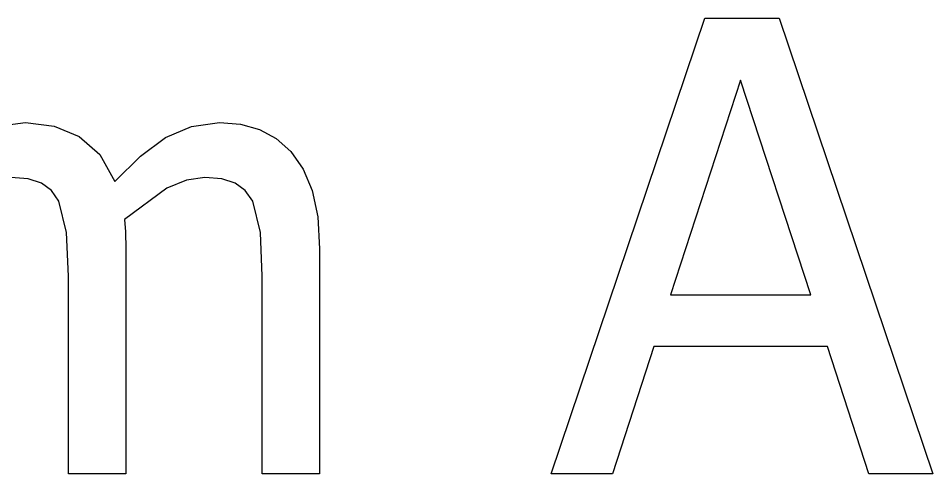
# Model space of a CAD drawing. Extents: x -1267 to 2080, y -21 to 4009.
# Drawn here: x 970.39 to 1018.15, y 2711.17 to 2734.94 of the extents above; entities that cross this region are included whole.
import ezdxf

# ---------------------------------------------------------------- set-up
doc = ezdxf.new("R2010")
doc.units = 0
doc.layers.add('2.0mm ALU', color=7, linetype='Continuous', true_color=0xffffff)

msp = doc.modelspace()

# ---------------------------------------------------------------- linework, layer by layer
at = {"layer": '2.0mm ALU'}
for p, q in [((998.228, 2711.169, 6.411), (1006.242, 2734.939, 6.411)), ((1006.242, 2734.939, 6.411), (1010.137, 2734.939, 6.411)), ((1010.137, 2734.939, 6.411), (1018.151, 2711.169, 6.411)), ((1008.11, 2731.715, 6.411), (1004.454, 2720.508, 6.411)), ((1011.782, 2720.508, 6.411), (1008.11, 2731.715, 6.411)), ((969.438, 2729.334, 6.411), (970.77, 2729.496, 6.411)), ((970.77, 2729.496, 6.411), (972.26, 2729.316, 6.411)), ((972.26, 2729.316, 6.411), (973.571, 2728.777, 6.411)), ((978.081, 2728.713, 6.411), (979.43, 2729.3, 6.411)), ((979.43, 2729.3, 6.411), (980.891, 2729.496, 6.411)), ((980.891, 2729.496, 6.411), (981.988, 2729.406, 6.411)), ((981.988, 2729.406, 6.411), (982.982, 2729.136, 6.411)), ((982.982, 2729.136, 6.411), (983.864, 2728.667, 6.411)), ((973.571, 2728.777, 6.411), (974.647, 2727.827, 6.411)), ((976.772, 2727.748, 6.411), (978.081, 2728.713, 6.411)), ((983.864, 2728.667, 6.411), (984.626, 2727.979, 6.411)), ((984.626, 2727.979, 6.411), (985.263, 2727.065, 6.411)), ((974.647, 2727.827, 6.411), (975.431, 2726.415, 6.411)), ((975.431, 2726.415, 6.411), (976.772, 2727.748, 6.411)), ((985.263, 2727.065, 6.411), (985.736, 2725.952, 6.411)), ((970.905, 2726.562, 6.411), (970.003, 2726.638, 6.411)), ((971.6, 2726.335, 6.411), (970.905, 2726.562, 6.411)), ((979.165, 2726.496, 6.411), (978.137, 2726.071, 6.411)), ((980.125, 2726.638, 6.411), (979.165, 2726.496, 6.411)), ((981.027, 2726.562, 6.411), (980.125, 2726.638, 6.411)), ((981.721, 2726.335, 6.411), (981.027, 2726.562, 6.411)), ((972.122, 2725.948, 6.411), (971.6, 2726.335, 6.411)), ((978.137, 2726.071, 6.411), (975.942, 2724.435, 6.411)), ((982.244, 2725.948, 6.411), (981.721, 2726.335, 6.411)), ((985.736, 2725.952, 6.411), (986.029, 2724.583, 6.411)), ((972.51, 2725.393, 6.411), (972.122, 2725.948, 6.411)), ((982.631, 2725.393, 6.411), (982.244, 2725.948, 6.411)), ((972.909, 2723.756, 6.411), (972.51, 2725.393, 6.411)), ((983.03, 2723.756, 6.411), (982.631, 2725.393, 6.411)), ((986.029, 2724.583, 6.411), (986.127, 2722.902, 6.411)), ((975.942, 2724.435, 6.411), (975.982, 2723.788, 6.411)), ((973.005, 2721.482, 6.411), (972.909, 2723.756, 6.411)), ((975.982, 2723.788, 6.411), (976.006, 2722.902, 6.411)), ((983.126, 2721.482, 6.411), (983.03, 2723.756, 6.411)), ((976.006, 2722.902, 6.411), (976.006, 2711.169, 6.411)), ((986.127, 2722.902, 6.411), (986.127, 2711.169, 6.411)), ((973.005, 2711.169, 6.411), (973.005, 2721.482, 6.411)), ((983.126, 2711.169, 6.411), (983.126, 2721.482, 6.411)), ((1004.454, 2720.508, 6.411), (1011.782, 2720.508, 6.411)), ((1003.576, 2717.81, 6.411), (1001.421, 2711.169, 6.411)), ((1012.66, 2717.81, 6.411), (1003.576, 2717.81, 6.411)), ((1014.815, 2711.169, 6.411), (1012.66, 2717.81, 6.411)), ((976.006, 2711.169, 6.411), (973.005, 2711.169, 6.411)), ((986.127, 2711.169, 6.411), (983.126, 2711.169, 6.411)), ((1001.421, 2711.169, 6.411), (998.228, 2711.169, 6.411)), ((1018.151, 2711.169, 6.411), (1014.815, 2711.169, 6.411))]:
    msp.add_line(p, q, dxfattribs=at)

doc.saveas('drawing.dxf')
